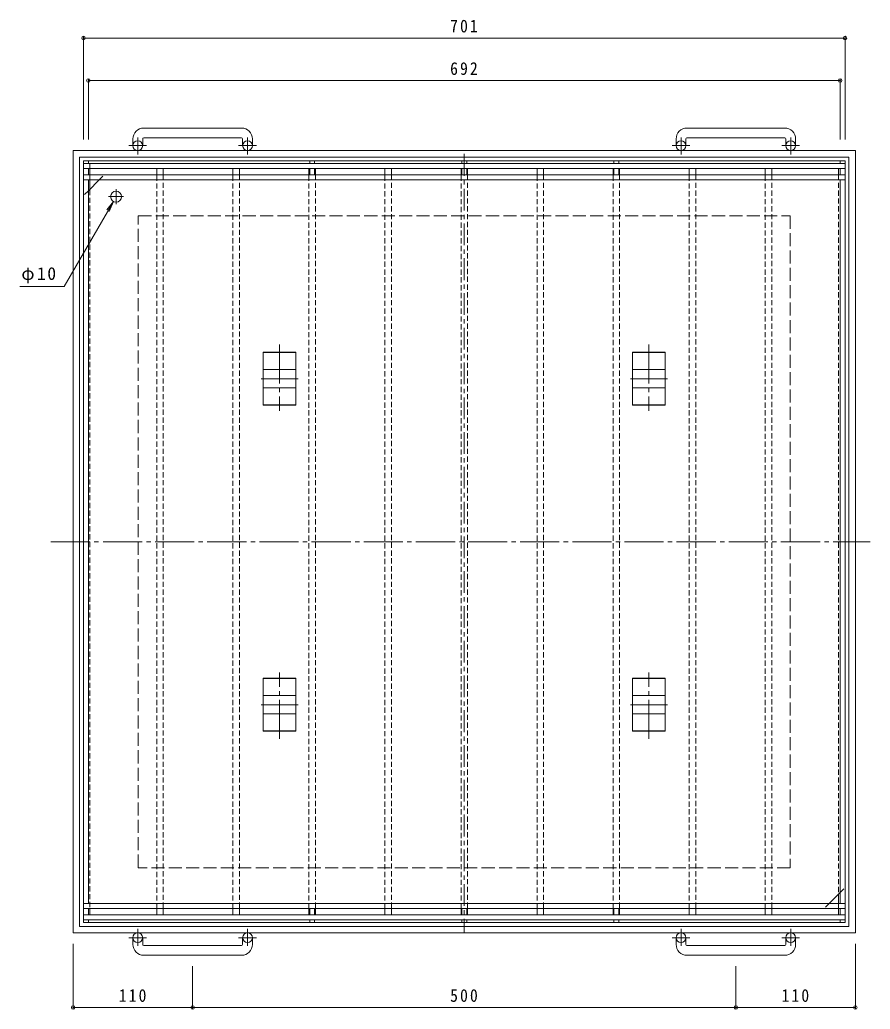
# Model space of a CAD drawing. Units: millimetres at full size, sheet at 1:4. Extents: x -1014 to 1130, y -778 to 782.
# Drawn here: x -1014 to -231, y -451 to 459 of the extents above; entities that cross this region are included whole.
import ezdxf

# ---------------------------------------------------------------- set-up
doc = ezdxf.new("R2010")
doc.units = ezdxf.units.MM
doc.header["$LTSCALE"] = 4
doc.header["$PDMODE"] = 32
doc.header["$PDSIZE"] = 3.2
for name, pattern in [('CHAIN1', [8, 5, -1, 1, -1]), ('CHAIN2', [12, 9, -1, 1, -1]), ('DASHED1', [1.8, 1.2, -0.6]), ('DASHED3', [4, 3, -1])]:
    doc.linetypes.add(name, pattern=pattern)
for name, color, linetype, lineweight in [('0-0_通り芯', 7, 'CHAIN2', 9), ('0-1_躯体', 2, 'DASHED3', 9), ('0-2_仕上', 7, 'Continuous', 9), ('0-3_建具', 4, 'Continuous', 9), ('0-4_その他', 7, 'Continuous', 9)]:
    doc.layers.add(name, color=color, linetype=linetype, lineweight=lineweight)
doc.styles.add('ＭＳ ゴシック', font='')
doc.styles.get('ＭＳ ゴシック').set_extended_font_data('MS Gothic')

msp = doc.modelspace()

# ---------------------------------------------------------------- linework, layer by layer
at = {"layer": '0-0_通り芯'}
for p, q in [((-925.535, 303.531), (-925.535, 289.531)), ((-918.535, 296.531), (-932.535, 296.531)), ((-775.035, 160.552), (-775.035, 99.523)), ((-435.035, 160.552), (-435.035, 99.523)), ((-758.035, 129.03), (-792.035, 129.03)), ((-418.035, 129.03), (-452.035, 129.03)), ((-985.549, -20.97), (-231.388, -20.97)), ((-775.035, -202.491), (-775.035, -141.463)), ((-435.035, -202.491), (-435.035, -141.463)), ((-758.035, -170.97), (-792.035, -170.97)), ((-418.035, -170.97), (-452.035, -170.97))]:
    msp.add_line(p, q, dxfattribs=at)
at = {"layer": '0-1_躯体'}
msp.add_lwpolyline([(-905.035, -320.97), (-905.035, 279.03), (-305.035, 279.03), (-305.035, -320.97)], close=True, dxfattribs=at)
at = {"layer": '0-2_仕上'}
for p, q in [((-955.535, 329.531), (-951.035, 329.531)), ((-955.535, -371.47), (-955.535, 329.531)), ((-951.035, 329.531), (-951.035, 327.031)), ((-742.785, 327.031), (-742.785, 329.531)), ((-602.785, 327.031), (-602.785, 329.531)), ((-467.285, 329.531), (-462.785, 329.531)), ((-467.285, 327.031), (-467.285, 329.531)), ((-462.785, 327.031), (-462.785, 329.531)), ((-259.035, 329.531), (-259.035, 327.031)), ((-254.535, 329.531), (-259.035, 329.531)), ((-254.535, -371.47), (-254.535, 329.531)), ((-254.535, 327.031), (-955.535, 327.031)), ((-254.535, 322.531), (-955.535, 322.531)), ((-951.035, 322.531), (-951.035, 316.531)), ((-747.285, 316.531), (-747.285, 322.531)), ((-742.785, 316.531), (-742.785, 322.531)), ((-607.285, 316.531), (-607.285, 322.531)), ((-602.785, 316.531), (-602.785, 322.531)), ((-467.285, 316.531), (-467.285, 322.531)), ((-462.785, 316.531), (-462.785, 322.531)), ((-259.035, 322.531), (-259.035, 316.531)), ((-254.535, 316.531), (-955.535, 316.531)), ((-254.535, 312.031), (-955.535, 312.031)), ((-941.035, 312.031), (-951.035, 302.03)), ((-951.035, -353.97), (-951.035, 312.031)), ((-259.035, -353.97), (-259.035, 312.031)), ((-269.035, -353.97), (-259.035, -343.97)), ((-254.535, -353.97), (-955.535, -353.97)), ((-254.535, -358.47), (-955.535, -358.47)), ((-951.035, -364.47), (-951.035, -358.47)), ((-747.285, -358.47), (-747.285, -364.47)), ((-742.785, -358.47), (-742.785, -364.47)), ((-607.285, -358.47), (-607.285, -364.47)), ((-602.785, -358.47), (-602.785, -364.47)), ((-467.285, -358.47), (-467.285, -364.47)), ((-462.785, -358.47), (-462.785, -364.47)), ((-259.035, -364.47), (-259.035, -358.47)), ((-254.535, -364.47), (-955.535, -364.47)), ((-254.535, -368.97), (-955.535, -368.97)), ((-955.535, -371.47), (-951.035, -371.47)), ((-951.035, -371.47), (-951.035, -368.97)), ((-742.785, -368.97), (-742.785, -371.47)), ((-602.785, -368.97), (-602.785, -371.47)), ((-467.285, -368.97), (-467.285, -371.47)), ((-467.285, -371.47), (-462.785, -371.47)), ((-462.785, -368.97), (-462.785, -371.47)), ((-259.035, -371.47), (-259.035, -368.97)), ((-254.535, -371.47), (-259.035, -371.47))]:
    msp.add_line(p, q, dxfattribs=at)
at = {"layer": '0-2_仕上', "color": 2}
for p, q in [((-254.535, 329.531), (-955.535, 329.531)), ((-949.535, 316.531), (-949.535, 322.531)), ((-888.035, 316.531), (-888.035, 322.531)), ((-882.035, 316.531), (-882.035, 322.531)), ((-818.035, 316.531), (-818.035, 322.531)), ((-812.035, 316.531), (-812.035, 322.531)), ((-748.035, 316.531), (-748.035, 322.531)), ((-742.035, 316.531), (-742.035, 322.531)), ((-678.035, 316.531), (-678.035, 322.531)), ((-672.035, 316.531), (-672.035, 322.531)), ((-608.035, 316.531), (-608.035, 322.531)), ((-602.035, 316.531), (-602.035, 322.531)), ((-538.035, 316.531), (-538.035, 322.531)), ((-532.035, 316.531), (-532.035, 322.531)), ((-468.035, 316.531), (-468.035, 322.531)), ((-462.035, 316.531), (-462.035, 322.531)), ((-398.035, 316.531), (-398.035, 322.531)), ((-392.035, 316.531), (-392.035, 322.531)), ((-328.035, 316.531), (-328.035, 322.531)), ((-322.035, 316.531), (-322.035, 322.531)), ((-260.535, 322.531), (-260.535, 316.531)), ((-949.535, 312.031), (-949.535, 302.781)), ((-260.535, -345.47), (-260.535, -353.97)), ((-949.535, -358.47), (-949.535, -364.47)), ((-888.035, -358.47), (-888.035, -364.47)), ((-882.035, -358.47), (-882.035, -364.47)), ((-818.035, -358.47), (-818.035, -364.47)), ((-812.035, -358.47), (-812.035, -364.47)), ((-748.035, -358.47), (-748.035, -364.47)), ((-742.035, -358.47), (-742.035, -364.47)), ((-678.035, -358.47), (-678.035, -364.47)), ((-672.035, -358.47), (-672.035, -364.47)), ((-608.035, -358.47), (-608.035, -364.47)), ((-602.035, -358.47), (-602.035, -364.47)), ((-538.035, -358.47), (-538.035, -364.47)), ((-532.035, -358.47), (-532.035, -364.47)), ((-468.035, -358.47), (-468.035, -364.47)), ((-462.035, -358.47), (-462.035, -364.47)), ((-398.035, -358.47), (-398.035, -364.47)), ((-392.035, -358.47), (-392.035, -364.47)), ((-328.035, -358.47), (-328.035, -364.47)), ((-322.035, -358.47), (-322.035, -364.47)), ((-260.535, -364.47), (-260.535, -358.47)), ((-254.535, -371.47), (-955.535, -371.47))]:
    msp.add_line(p, q, dxfattribs=at)
at = {"layer": '0-2_仕上', "linetype": 'CHAIN1'}
msp.add_line((-605.035, 335.83), (-605.035, -380.793), dxfattribs=at)
at = {"layer": '0-2_仕上', "color": 2, "linetype": 'DASHED1'}
for p, q in [((-949.535, 322.531), (-949.535, 327.031)), ((-949.535, 316.531), (-949.535, 312.031)), ((-888.035, -358.47), (-888.035, 316.531)), ((-882.035, 316.531), (-882.035, -358.47)), ((-818.035, -358.47), (-818.035, 316.531)), ((-812.035, 316.531), (-812.035, -358.47)), ((-748.035, -358.47), (-748.035, 316.531)), ((-742.035, 316.531), (-742.035, -358.47)), ((-678.035, -358.47), (-678.035, 316.531)), ((-672.035, 316.531), (-672.035, -358.47)), ((-608.035, -358.47), (-608.035, 316.531)), ((-602.035, 316.531), (-602.035, -358.47)), ((-538.035, -358.47), (-538.035, 316.531)), ((-532.035, 316.531), (-532.035, -358.47)), ((-468.035, -358.47), (-468.035, 316.531)), ((-462.035, 316.531), (-462.035, -358.47)), ((-398.035, -358.47), (-398.035, 316.531)), ((-392.035, 316.531), (-392.035, -358.47)), ((-328.035, -358.47), (-328.035, 316.531)), ((-322.035, 316.531), (-322.035, -358.47)), ((-260.535, 316.531), (-260.535, -345.47)), ((-949.535, 302.781), (-949.535, -358.47)), ((-260.535, -353.97), (-260.535, -358.47))]:
    msp.add_line(p, q, dxfattribs=at)
at = {"layer": '0-2_仕上', "linetype": 'DASHED1'}
for p, q in [((-941.035, 312.031), (-936.535, 316.531)), ((-951.035, 302.03), (-955.535, 297.531)), ((-259.035, -343.97), (-254.535, -339.47)), ((-269.035, -353.97), (-273.535, -358.47))]:
    msp.add_line(p, q, dxfattribs=at)
at = {"layer": '0-2_仕上', "color": 3}
for p, q in [((-790.035, 153.485), (-790.035, 104.576)), ((-790.035, 153.485), (-760.035, 153.485)), ((-790.035, 152.985), (-760.035, 152.985)), ((-760.035, 104.576), (-760.035, 153.485)), ((-450.035, 104.576), (-450.035, 153.485)), ((-420.035, 153.485), (-450.035, 153.485)), ((-420.035, 152.985), (-450.035, 152.985)), ((-420.035, 153.485), (-420.035, 104.576)), ((-790.035, 137.396), (-760.035, 137.396)), ((-420.035, 137.396), (-450.035, 137.396)), ((-790.035, 120.664), (-760.035, 120.664)), ((-420.035, 120.664), (-450.035, 120.664)), ((-790.035, 105.076), (-760.035, 105.076)), ((-790.035, 104.576), (-760.035, 104.576)), ((-420.035, 105.076), (-450.035, 105.076)), ((-420.035, 104.576), (-450.035, 104.576)), ((-790.035, -195.424), (-790.035, -146.515)), ((-790.035, -146.515), (-760.035, -146.515)), ((-790.035, -147.015), (-760.035, -147.015)), ((-760.035, -146.515), (-760.035, -195.424)), ((-450.035, -146.515), (-450.035, -195.424)), ((-420.035, -146.515), (-450.035, -146.515)), ((-420.035, -147.015), (-450.035, -147.015)), ((-420.035, -195.424), (-420.035, -146.515)), ((-790.035, -162.604), (-760.035, -162.604)), ((-420.035, -162.604), (-450.035, -162.604)), ((-790.035, -179.336), (-760.035, -179.336)), ((-420.035, -179.336), (-450.035, -179.336)), ((-790.035, -194.924), (-760.035, -194.924)), ((-790.035, -195.424), (-760.035, -195.424)), ((-420.035, -194.924), (-450.035, -194.924)), ((-420.035, -195.424), (-450.035, -195.424))]:
    msp.add_line(p, q, dxfattribs=at)
at = {"layer": '0-2_仕上'}
for points in [[(-747.285, 327.031), (-747.285, 329.531), (-742.785, 329.531)], [(-607.285, 327.031), (-607.285, 329.531), (-602.785, 329.531)], [(-747.285, -368.97), (-747.285, -371.47), (-742.785, -371.47)], [(-607.285, -368.97), (-607.285, -371.47), (-602.785, -371.47)]]:
    msp.add_lwpolyline(points, dxfattribs=at)
msp.add_circle((-925.535, 296.531), 5, dxfattribs=at)
at = {"layer": '0-3_建具'}
for p, q in [((-810.035, 359.631), (-900.035, 359.631)), ((-310.035, 359.631), (-400.035, 359.631)), ((-910.035, 349.631), (-910.035, 343.53)), ((-901.035, 349.631), (-901.035, 343.53)), ((-900.035, 350.631), (-810.035, 350.631)), ((-809.035, 349.631), (-809.035, 343.53)), ((-800.035, 349.631), (-800.035, 343.53)), ((-410.035, 349.631), (-410.035, 343.53)), ((-401.035, 349.631), (-401.035, 343.53)), ((-400.035, 350.631), (-310.035, 350.631)), ((-309.035, 349.631), (-309.035, 343.53)), ((-300.035, 349.631), (-300.035, 343.53)), ((-910.035, -391.57), (-910.035, -385.47)), ((-901.035, -391.57), (-901.035, -385.47)), ((-809.035, -391.57), (-809.035, -385.47)), ((-800.035, -391.57), (-800.035, -385.47)), ((-410.035, -391.57), (-410.035, -385.47)), ((-401.035, -391.57), (-401.035, -385.47)), ((-309.035, -391.57), (-309.035, -385.47)), ((-300.035, -391.57), (-300.035, -385.47)), ((-900.035, -392.57), (-810.035, -392.57)), ((-400.035, -392.57), (-310.035, -392.57)), ((-810.035, -401.57), (-900.035, -401.57)), ((-310.035, -401.57), (-400.035, -401.57))]:
    msp.add_line(p, q, dxfattribs=at)
at = {"layer": '0-3_建具', "linetype": 'CHAIN1'}
for p, q in [((-905.535, 335.423), (-905.535, 351.021)), ((-804.535, 335.423), (-804.535, 351.021)), ((-405.535, 335.423), (-405.535, 351.021)), ((-304.535, 335.423), (-304.535, 351.021)), ((-897.372, 343.53), (-913.779, 343.53)), ((-796.372, 343.53), (-812.779, 343.53)), ((-397.372, 343.53), (-413.779, 343.53)), ((-296.372, 343.53), (-312.779, 343.53)), ((-905.535, -377.362), (-905.535, -392.96)), ((-804.535, -377.362), (-804.535, -392.96)), ((-405.535, -377.362), (-405.535, -392.96)), ((-304.535, -377.362), (-304.535, -392.96)), ((-897.372, -385.47), (-913.779, -385.47)), ((-796.372, -385.47), (-812.779, -385.47)), ((-397.372, -385.47), (-413.779, -385.47)), ((-296.372, -385.47), (-312.779, -385.47))]:
    msp.add_line(p, q, dxfattribs=at)
at = {"layer": '0-3_建具'}
for points in [[(-965.035, -380.97), (-965.035, 339.03), (-245.035, 339.03), (-245.035, -380.97)], [(-959.035, -374.97), (-959.035, 333.03), (-251.035, 333.03), (-251.035, -374.97)]]:
    msp.add_lwpolyline(points, close=True, dxfattribs=at)
for centre in [(-905.535, 343.53), (-804.535, 343.53), (-405.535, 343.53), (-304.535, 343.53), (-905.535, -385.47), (-804.535, -385.47), (-405.535, -385.47), (-304.535, -385.47)]:
    msp.add_circle(centre, 4.5, dxfattribs=at)
for centre, radius, start, end in [((-900.035, 349.631), 10, 90, 180), ((-810.035, 349.631), 10, 0, 90), ((-400.035, 349.631), 10, 90, 180), ((-310.035, 349.631), 10, 0, 90), ((-900.035, 349.631), 1, 90, 180), ((-810.035, 349.631), 1, 0, 90), ((-400.035, 349.631), 1, 90, 180), ((-310.035, 349.631), 1, 0, 90), ((-900.035, -391.57), 10, 180, 270), ((-900.035, -391.57), 1, 180, 270), ((-810.035, -391.57), 10, 270, 0), ((-810.035, -391.57), 1, 270, 0), ((-400.035, -391.57), 10, 180, 270), ((-400.035, -391.57), 1, 180, 270), ((-310.035, -391.57), 10, 270, 0), ((-310.035, -391.57), 1, 270, 0)]:
    msp.add_arc(centre, radius, start, end, dxfattribs=at)
at = {"layer": '0-4_その他'}
for p, q in [((-955.535, 444.025), (-955.535, 349.03)), ((-955.535, 442.525), (-254.535, 442.525)), ((-254.535, 444.025), (-254.535, 349.03)), ((-951.035, 404.89), (-951.035, 349.03)), ((-951.035, 403.39), (-259.035, 403.39)), ((-259.035, 404.89), (-259.035, 349.03)), ((-973.331, 213.745), (-928.035, 292.201)), ((-928.035, 292.201), (-934.122, 284.267)), ((-928.035, 292.201), (-931.862, 282.962)), ((-1014.148, 213.745), (-973.331, 213.745)), ((-965.035, -451.123), (-965.035, -390.97)), ((-245.035, -451.123), (-245.035, -390.97)), ((-855.035, -451.123), (-855.035, -411.57)), ((-355.035, -451.123), (-355.035, -411.57)), ((-965.035, -449.623), (-855.035, -449.623)), ((-855.035, -449.623), (-355.035, -449.623)), ((-355.035, -449.623), (-245.035, -449.623))]:
    msp.add_line(p, q, dxfattribs=at)
for p in [(-955.535, 442.525), (-254.535, 442.525), (-951.035, 403.39), (-259.035, 403.39), (-965.035, -449.623), (-855.035, -449.623), (-355.035, -449.623), (-245.035, -449.623)]:
    msp.add_point(p, dxfattribs=at)

# ---------------------------------------------------------------- texts
at = {"layer": '0-4_その他', "color": 2, "char_height": 11.73, "attachment_point": 7, "style": 'ＭＳ ゴシック'}
for s, insert in [('\\T1.27;\\W0.9;701', (-618.035, 447.525)), ('\\T1.27;\\W0.9;692', (-618.035, 408.39)), ('\\T1.19;φ10', (-1012.701, 216.753)), ('\\T1.27;\\W0.9;110', (-923.035, -444.623)), ('\\T1.27;\\W0.9;500', (-618.035, -444.623)), ('\\T1.27;\\W0.9;110', (-313.035, -444.623))]:
    msp.add_mtext(s, dxfattribs=dict(at, insert=insert))

doc.saveas('drawing.dxf')
